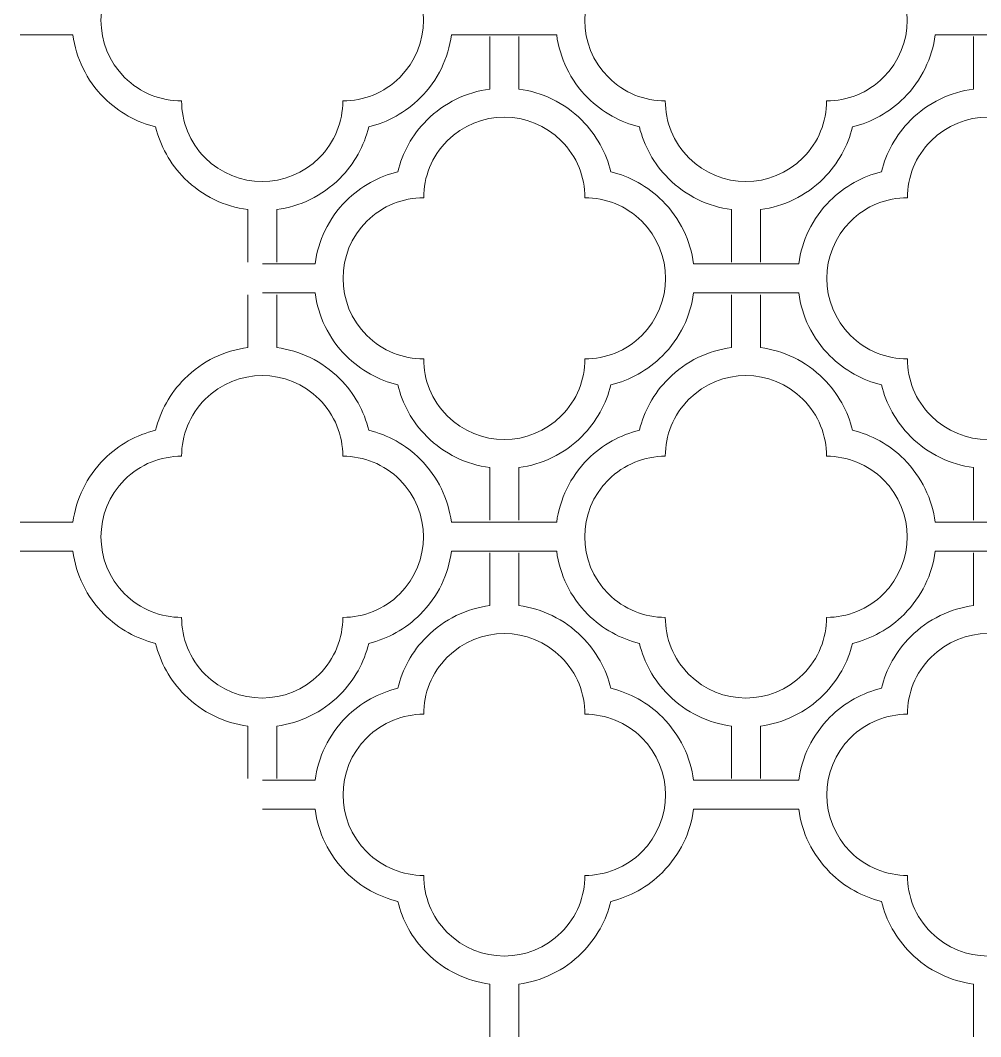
# Model space of a CAD drawing. Header units: centimetres. Extents: x -110 to 108, y -111 to 113.
# Drawn here: x -11.7 to 47.8, y -111.1 to -48.1 of the extents above; entities that cross this region are included whole.
import ezdxf

# ---------------------------------------------------------------- set-up
doc = ezdxf.new("R2010")
doc.units = ezdxf.units.CM
doc.header["$MEASUREMENT"] = 0
doc.layers.add('layer 1', color=7, linetype='Continuous')

msp = doc.modelspace()

# ---------------------------------------------------------------- linework, layer by layer
at = {"layer": 'layer 1', "color": 177, "lineweight": 9}
for points, knots in [([(8.25062, -53.06186), (8.25007, -54.34083), (7.762, -55.61963), (6.78641, -56.59522), (6.78641, -56.59522), (4.83411, -58.54752), (1.66763, -58.54751), (-0.28466, -56.59522), (-0.28466, -56.59522), (-1.26024, -55.61963), (-1.74833, -54.34085), (-1.74888, -53.06186), (-1.74888, -53.06186), (-3.02785, -53.06132), (-4.30665, -52.57324), (-5.28223, -51.59766), (-5.28223, -51.59766), (-7.23452, -49.64536), (-7.23452, -46.47888), (-5.28223, -44.52659), (-5.28223, -44.52659), (-4.30671, -43.55107), (-3.02802, -43.063), (-1.74913, -43.06239), (-1.74913, -43.06239), (-1.74859, -41.78335), (-1.26048, -40.50448), (-0.28484, -39.52884), (-0.28484, -39.52884), (1.66755, -37.57645), (4.83419, -37.57647), (6.78658, -39.52885), (6.78658, -39.52885), (7.76221, -40.50448), (8.25032, -41.78333), (8.25086, -43.06237), (8.25086, -43.06237), (9.52975, -43.06298), (10.80845, -43.55107), (11.78397, -44.52659), (11.78397, -44.52659), (13.73627, -46.47888), (13.73627, -49.64536), (11.78397, -51.59766), (11.78397, -51.59766), (10.80839, -52.57324), (9.5296, -53.06132), (8.25062, -53.06186)], [0, 0, 0, 0, 0.07692308, 0.07692308, 0.07692308, 0.07692308, 0.15384615, 0.15384615, 0.15384615, 0.15384615, 0.23076923, 0.23076923, 0.23076923, 0.23076923, 0.30769231, 0.30769231, 0.30769231, 0.30769231, 0.38461538, 0.38461538, 0.38461538, 0.38461538, 0.46153846, 0.46153846, 0.46153846, 0.46153846, 0.53846154, 0.53846154, 0.53846154, 0.53846154, 0.61538462, 0.61538462, 0.61538462, 0.61538462, 0.69230769, 0.69230769, 0.69230769, 0.69230769, 0.76923077, 0.76923077, 0.76923077, 0.76923077, 0.84615385, 0.84615385, 0.84615385, 0.84615385, 1, 1, 1, 1]), ([(28.25112, -43.06214), (28.25167, -41.78317), (28.73974, -40.50437), (29.71533, -39.52878), (29.71533, -39.52878), (31.66763, -37.57648), (34.83411, -37.57649), (36.7864, -39.52878), (36.7864, -39.52878), (37.76198, -40.50437), (38.25007, -41.78315), (38.25062, -43.06214), (38.25062, -43.06214), (39.52959, -43.06268), (40.80839, -43.55076), (41.78397, -44.52634), (41.78397, -44.52634), (43.73626, -46.47864), (43.73626, -49.64512), (41.78397, -51.59741), (41.78397, -51.59741), (40.80845, -52.57293), (39.52976, -53.061), (38.25087, -53.06161), (38.25087, -53.06161), (38.25033, -54.34065), (37.76222, -55.61952), (36.78658, -56.59516), (36.78658, -56.59516), (34.83419, -58.54755), (31.66755, -58.54753), (29.71516, -56.59515), (29.71516, -56.59515), (28.73953, -55.61952), (28.25142, -54.34067), (28.25088, -53.06163), (28.25088, -53.06163), (26.97199, -53.06102), (25.69329, -52.57293), (24.71777, -51.59741), (24.71777, -51.59741), (22.76547, -49.64512), (22.76547, -46.47864), (24.71777, -44.52634), (24.71777, -44.52634), (25.69335, -43.55076), (26.97214, -43.06268), (28.25112, -43.06214)], [0, 0, 0, 0, 0.07692308, 0.07692308, 0.07692308, 0.07692308, 0.15384615, 0.15384615, 0.15384615, 0.15384615, 0.23076923, 0.23076923, 0.23076923, 0.23076923, 0.30769231, 0.30769231, 0.30769231, 0.30769231, 0.38461538, 0.38461538, 0.38461538, 0.38461538, 0.46153846, 0.46153846, 0.46153846, 0.46153846, 0.53846154, 0.53846154, 0.53846154, 0.53846154, 0.61538462, 0.61538462, 0.61538462, 0.61538462, 0.69230769, 0.69230769, 0.69230769, 0.69230769, 0.76923077, 0.76923077, 0.76923077, 0.76923077, 0.84615385, 0.84615385, 0.84615385, 0.84615385, 1, 1, 1, 1]), ([(-11.74913, -48.962), (-11.74913, -48.962), (-8.48728, -48.96195), (-8.48728, -48.96195), (-8.48728, -48.96195), (-8.29756, -50.39158), (-7.65354, -51.7724), (-6.55526, -52.87068), (-6.55526, -52.87068), (-5.6402, -53.78574), (-4.52898, -54.38543), (-3.35683, -54.66979), (-3.35683, -54.66979), (-3.07248, -55.84196), (-2.47276, -56.95318), (-1.55769, -57.86825), (-1.55769, -57.86825), (-0.45946, -58.96648), (0.92132, -59.61047), (2.35087, -59.80022), (2.35087, -59.80022), (2.35087, -59.80022), (2.35087, -63.062), (2.35087, -63.062)], [0, 0, 0, 0, 0.14285714, 0.14285714, 0.14285714, 0.14285714, 0.28571429, 0.28571429, 0.28571429, 0.28571429, 0.42857143, 0.42857143, 0.42857143, 0.42857143, 0.57142857, 0.57142857, 0.57142857, 0.57142857, 0.71428571, 0.71428571, 0.71428571, 0.71428571, 1, 1, 1, 1]), ([(3.26487, -63.164), (3.26487, -63.164), (6.52674, -63.16401), (6.52674, -63.16401), (6.52674, -63.16401), (6.71647, -61.73439), (7.36048, -60.35357), (8.45874, -59.25531), (8.45874, -59.25531), (9.37381, -58.34025), (10.48503, -57.74055), (11.65719, -57.4562), (11.65719, -57.4562), (11.94154, -56.28404), (12.54126, -55.1728), (13.45631, -54.25775), (13.45631, -54.25775), (14.55454, -53.15951), (15.93529, -52.51549), (17.36487, -52.32575), (17.36487, -52.32575), (17.36487, -52.32575), (17.36487, -49.85736), (17.36487, -49.85736), (17.36487, -49.85736), (17.36487, -49.85736), (17.36487, -49.064), (17.36487, -49.064)], [0, 0, 0, 0, 0.125, 0.125, 0.125, 0.125, 0.25, 0.25, 0.25, 0.25, 0.375, 0.375, 0.375, 0.375, 0.5, 0.5, 0.5, 0.5, 0.625, 0.625, 0.625, 0.625, 0.75, 0.75, 0.75, 0.75, 1, 1, 1, 1]), ([(18.25087, -48.962), (18.25087, -48.962), (14.989, -48.96199), (14.989, -48.96199), (14.989, -48.96199), (14.79927, -50.39161), (14.15526, -51.77243), (13.057, -52.87069), (13.057, -52.87069), (12.14193, -53.78575), (11.03071, -54.38545), (9.85855, -54.6698), (9.85855, -54.6698), (9.5742, -55.84196), (8.97448, -56.9532), (8.05943, -57.86825), (8.05943, -57.86825), (6.9612, -58.96649), (5.58045, -59.61051), (4.15087, -59.80025), (4.15087, -59.80025), (4.15087, -59.80025), (4.15087, -62.28738), (4.15087, -62.28738), (4.15087, -62.28738), (4.15087, -62.28738), (4.15087, -63.062), (4.15087, -63.062)], [0, 0, 0, 0, 0.125, 0.125, 0.125, 0.125, 0.25, 0.25, 0.25, 0.25, 0.375, 0.375, 0.375, 0.375, 0.5, 0.5, 0.5, 0.5, 0.625, 0.625, 0.625, 0.625, 0.75, 0.75, 0.75, 0.75, 1, 1, 1, 1]), ([(18.25087, -48.962), (18.25087, -48.962), (21.51276, -48.96195), (21.51276, -48.96195), (21.51276, -48.96195), (21.70252, -50.39149), (22.34652, -51.77222), (23.44474, -52.87044), (23.44474, -52.87044), (24.35981, -53.78551), (25.47103, -54.38524), (26.64321, -54.6696), (26.64321, -54.6696), (26.92756, -55.84174), (27.52725, -56.95295), (28.44231, -57.86801), (28.44231, -57.86801), (29.54054, -58.96624), (30.9213, -59.61025), (32.35088, -59.8), (32.35088, -59.8), (32.35088, -59.8), (32.35087, -62.24065), (32.35087, -62.24065), (32.35087, -62.24065), (32.35087, -62.24065), (32.35087, -62.24066), (32.35087, -62.24066), (32.35087, -62.24066), (32.35087, -62.24066), (32.35087, -63.062), (32.35087, -63.062)], [0, 0, 0, 0, 0.11111111, 0.11111111, 0.11111111, 0.11111111, 0.22222222, 0.22222222, 0.22222222, 0.22222222, 0.33333333, 0.33333333, 0.33333333, 0.33333333, 0.44444444, 0.44444444, 0.44444444, 0.44444444, 0.55555556, 0.55555556, 0.55555556, 0.55555556, 0.66666667, 0.66666667, 0.66666667, 0.66666667, 0.77777778, 0.77777778, 0.77777778, 0.77777778, 1, 1, 1, 1]), ([(33.26487, -63.164), (33.26487, -63.164), (30.00302, -63.16405), (30.00302, -63.16405), (30.00302, -63.16405), (29.8133, -61.73442), (29.16928, -60.3536), (28.071, -59.25532), (28.071, -59.25532), (27.15594, -58.34026), (26.04472, -57.74057), (24.87257, -57.45621), (24.87257, -57.45621), (24.58822, -56.28404), (23.9885, -55.17282), (23.07343, -54.25775), (23.07343, -54.25775), (21.9752, -53.15952), (20.59442, -52.51553), (19.16487, -52.32578), (19.16487, -52.32578), (19.16487, -52.32578), (19.16487, -49.86664), (19.16487, -49.86664), (19.16487, -49.86664), (19.16487, -49.86664), (19.16487, -49.064), (19.16487, -49.064)], [0, 0, 0, 0, 0.125, 0.125, 0.125, 0.125, 0.25, 0.25, 0.25, 0.25, 0.375, 0.375, 0.375, 0.375, 0.5, 0.5, 0.5, 0.5, 0.625, 0.625, 0.625, 0.625, 0.75, 0.75, 0.75, 0.75, 1, 1, 1, 1]), ([(47.36487, -49.064), (47.36487, -49.064), (47.36487, -49.07399), (47.36487, -49.07399), (47.36487, -49.07399), (47.36487, -49.07399), (47.36488, -49.84862), (47.36488, -49.84862), (47.36488, -49.84862), (47.36488, -49.84862), (47.36492, -52.32599), (47.36492, -52.32599), (47.36492, -52.32599), (45.93533, -52.51573), (44.55456, -53.15974), (43.45631, -54.25799), (43.45631, -54.25799), (42.54126, -55.17304), (41.94153, -56.28426), (41.65717, -57.45641), (41.65717, -57.45641), (40.48501, -57.74076), (39.37379, -58.34051), (38.45874, -59.25556), (38.45874, -59.25556), (37.36054, -60.35376), (36.71649, -61.73447), (36.52672, -63.164), (36.52672, -63.164), (36.52672, -63.164), (33.27487, -63.164), (33.27487, -63.164), (33.27487, -63.164), (33.27487, -63.164), (33.26487, -63.164), (33.26487, -63.164)], [0, 0, 0, 0, 0.1, 0.1, 0.1, 0.1, 0.2, 0.2, 0.2, 0.2, 0.3, 0.3, 0.3, 0.3, 0.4, 0.4, 0.4, 0.4, 0.5, 0.5, 0.5, 0.5, 0.6, 0.6, 0.6, 0.6, 0.7, 0.7, 0.7, 0.7, 0.8, 0.8, 0.8, 0.8, 1, 1, 1, 1]), ([(34.15087, -63.062), (34.15087, -63.062), (34.15086, -62.27864), (34.15086, -62.27864), (34.15086, -62.27864), (34.15086, -62.27864), (34.15082, -59.80001), (34.15082, -59.80001), (34.15082, -59.80001), (35.58041, -59.61027), (36.96118, -58.96626), (38.05943, -57.86801), (38.05943, -57.86801), (38.97448, -56.95296), (39.57421, -55.84174), (39.85857, -54.66959), (39.85857, -54.66959), (41.03073, -54.38524), (42.14195, -53.78549), (43.057, -52.87044), (43.057, -52.87044), (44.1552, -51.77224), (44.79925, -50.39153), (44.98902, -48.962), (44.98902, -48.962), (44.98902, -48.962), (48.25087, -48.962), (48.25087, -48.962)], [0, 0, 0, 0, 0.125, 0.125, 0.125, 0.125, 0.25, 0.25, 0.25, 0.25, 0.375, 0.375, 0.375, 0.375, 0.5, 0.5, 0.5, 0.5, 0.625, 0.625, 0.625, 0.625, 0.75, 0.75, 0.75, 0.75, 1, 1, 1, 1]), ([(13.26512, -59.06414), (13.26567, -57.78517), (13.75374, -56.50637), (14.72933, -55.53078), (14.72933, -55.53078), (16.68163, -53.57848), (19.84811, -53.57849), (21.8004, -55.53078), (21.8004, -55.53078), (22.77598, -56.50637), (23.26407, -57.78515), (23.26462, -59.06414), (23.26462, -59.06414), (24.54359, -59.06468), (25.82239, -59.55276), (26.79797, -60.52834), (26.79797, -60.52834), (28.75026, -62.48064), (28.75026, -65.64712), (26.79797, -67.59941), (26.79797, -67.59941), (25.82245, -68.57493), (24.54376, -69.063), (23.26487, -69.06361), (23.26487, -69.06361), (23.26433, -70.34265), (22.77622, -71.62152), (21.80058, -72.59716), (21.80058, -72.59716), (19.84819, -74.54955), (16.68155, -74.54953), (14.72916, -72.59715), (14.72916, -72.59715), (13.75353, -71.62152), (13.26542, -70.34267), (13.26488, -69.06363), (13.26488, -69.06363), (11.98599, -69.06302), (10.70729, -68.57493), (9.73177, -67.59941), (9.73177, -67.59941), (7.77947, -65.64712), (7.77947, -62.48064), (9.73177, -60.52834), (9.73177, -60.52834), (10.70735, -59.55276), (11.98614, -59.06468), (13.26512, -59.06414)], [0, 0, 0, 0, 0.07692308, 0.07692308, 0.07692308, 0.07692308, 0.15384615, 0.15384615, 0.15384615, 0.15384615, 0.23076923, 0.23076923, 0.23076923, 0.23076923, 0.30769231, 0.30769231, 0.30769231, 0.30769231, 0.38461538, 0.38461538, 0.38461538, 0.38461538, 0.46153846, 0.46153846, 0.46153846, 0.46153846, 0.53846154, 0.53846154, 0.53846154, 0.53846154, 0.61538462, 0.61538462, 0.61538462, 0.61538462, 0.69230769, 0.69230769, 0.69230769, 0.69230769, 0.76923077, 0.76923077, 0.76923077, 0.76923077, 0.84615385, 0.84615385, 0.84615385, 0.84615385, 1, 1, 1, 1]), ([(53.26462, -69.06386), (53.26407, -70.34283), (52.776, -71.62163), (51.80041, -72.59722), (51.80041, -72.59722), (49.84811, -74.54952), (46.68163, -74.54951), (44.72934, -72.59722), (44.72934, -72.59722), (43.75376, -71.62163), (43.26567, -70.34285), (43.26512, -69.06386), (43.26512, -69.06386), (41.98615, -69.06332), (40.70735, -68.57524), (39.73177, -67.59966), (39.73177, -67.59966), (37.77948, -65.64736), (37.77948, -62.48088), (39.73177, -60.52859), (39.73177, -60.52859), (40.70729, -59.55307), (41.98598, -59.065), (43.26487, -59.06439), (43.26487, -59.06439), (43.26541, -57.78535), (43.75352, -56.50648), (44.72916, -55.53084), (44.72916, -55.53084), (46.68155, -53.57845), (49.84819, -53.57847), (51.80058, -55.53085), (51.80058, -55.53085), (52.77621, -56.50648), (53.26432, -57.78533), (53.26486, -59.06437), (53.26486, -59.06437), (54.54375, -59.06498), (55.82245, -59.55307), (56.79797, -60.52859), (56.79797, -60.52859), (58.75027, -62.48088), (58.75027, -65.64736), (56.79797, -67.59966), (56.79797, -67.59966), (55.82239, -68.57524), (54.5436, -69.06332), (53.26462, -69.06386)], [0, 0, 0, 0, 0.07692308, 0.07692308, 0.07692308, 0.07692308, 0.15384615, 0.15384615, 0.15384615, 0.15384615, 0.23076923, 0.23076923, 0.23076923, 0.23076923, 0.30769231, 0.30769231, 0.30769231, 0.30769231, 0.38461538, 0.38461538, 0.38461538, 0.38461538, 0.46153846, 0.46153846, 0.46153846, 0.46153846, 0.53846154, 0.53846154, 0.53846154, 0.53846154, 0.61538462, 0.61538462, 0.61538462, 0.61538462, 0.69230769, 0.69230769, 0.69230769, 0.69230769, 0.76923077, 0.76923077, 0.76923077, 0.76923077, 0.84615385, 0.84615385, 0.84615385, 0.84615385, 1, 1, 1, 1]), ([(-11.74913, -79.194), (-11.74913, -79.194), (-8.48726, -79.19401), (-8.48726, -79.19401), (-8.48726, -79.19401), (-8.29753, -77.76439), (-7.65352, -76.38357), (-6.55526, -75.28531), (-6.55526, -75.28531), (-5.64019, -74.37025), (-4.52897, -73.77055), (-3.35681, -73.4862), (-3.35681, -73.4862), (-3.07246, -72.31404), (-2.47274, -71.2028), (-1.55769, -70.28775), (-1.55769, -70.28775), (-0.45946, -69.18951), (0.92129, -68.54549), (2.35087, -68.35575), (2.35087, -68.35575), (2.35087, -68.35575), (2.35087, -65.094), (2.35087, -65.094)], [0, 0, 0, 0, 0.14285714, 0.14285714, 0.14285714, 0.14285714, 0.28571429, 0.28571429, 0.28571429, 0.28571429, 0.42857143, 0.42857143, 0.42857143, 0.42857143, 0.57142857, 0.57142857, 0.57142857, 0.57142857, 0.71428571, 0.71428571, 0.71428571, 0.71428571, 1, 1, 1, 1]), ([(3.26487, -64.964), (3.26487, -64.964), (6.52676, -64.96395), (6.52676, -64.96395), (6.52676, -64.96395), (6.71652, -66.39349), (7.36052, -67.77422), (8.45874, -68.87244), (8.45874, -68.87244), (9.37381, -69.78751), (10.48503, -70.38724), (11.65721, -70.6716), (11.65721, -70.6716), (11.94156, -71.84374), (12.54125, -72.95495), (13.45631, -73.87001), (13.45631, -73.87001), (14.55454, -74.96824), (15.9353, -75.61225), (17.36488, -75.802), (17.36488, -75.802), (17.36488, -75.802), (17.36487, -78.29864), (17.36487, -78.29864), (17.36487, -78.29864), (17.36487, -78.29864), (17.36487, -79.064), (17.36487, -79.064)], [0, 0, 0, 0, 0.125, 0.125, 0.125, 0.125, 0.25, 0.25, 0.25, 0.25, 0.375, 0.375, 0.375, 0.375, 0.5, 0.5, 0.5, 0.5, 0.625, 0.625, 0.625, 0.625, 0.75, 0.75, 0.75, 0.75, 1, 1, 1, 1]), ([(18.25087, -79.194), (18.25087, -79.194), (14.98902, -79.19405), (14.98902, -79.19405), (14.98902, -79.19405), (14.7993, -77.76442), (14.15528, -76.3836), (13.057, -75.28532), (13.057, -75.28532), (12.14194, -74.37026), (11.03072, -73.77057), (9.85857, -73.48621), (9.85857, -73.48621), (9.57422, -72.31404), (8.9745, -71.20282), (8.05943, -70.28775), (8.05943, -70.28775), (6.9612, -69.18952), (5.58042, -68.54553), (4.15087, -68.35578), (4.15087, -68.35578), (4.15087, -68.35578), (4.15087, -65.84062), (4.15087, -65.84062), (4.15087, -65.84062), (4.15087, -65.84062), (4.15087, -65.094), (4.15087, -65.094)], [0, 0, 0, 0, 0.125, 0.125, 0.125, 0.125, 0.25, 0.25, 0.25, 0.25, 0.375, 0.375, 0.375, 0.375, 0.5, 0.5, 0.5, 0.5, 0.625, 0.625, 0.625, 0.625, 0.75, 0.75, 0.75, 0.75, 1, 1, 1, 1]), ([(32.35087, -65.094), (32.35087, -65.094), (32.35087, -65.10399), (32.35087, -65.10399), (32.35087, -65.10399), (32.35087, -65.10399), (32.35088, -65.87864), (32.35088, -65.87864), (32.35088, -65.87864), (32.35088, -65.87864), (32.35092, -68.35599), (32.35092, -68.35599), (32.35092, -68.35599), (30.92133, -68.54573), (29.54056, -69.18974), (28.44231, -70.28799), (28.44231, -70.28799), (27.52726, -71.20304), (26.92753, -72.31426), (26.64317, -73.48641), (26.64317, -73.48641), (25.47101, -73.77076), (24.35979, -74.37051), (23.44474, -75.28556), (23.44474, -75.28556), (22.34654, -76.38376), (21.70249, -77.76447), (21.51272, -79.194), (21.51272, -79.194), (21.51272, -79.194), (18.26087, -79.194), (18.26087, -79.194), (18.26087, -79.194), (18.26087, -79.194), (18.25087, -79.194), (18.25087, -79.194)], [0, 0, 0, 0, 0.1, 0.1, 0.1, 0.1, 0.2, 0.2, 0.2, 0.2, 0.3, 0.3, 0.3, 0.3, 0.4, 0.4, 0.4, 0.4, 0.5, 0.5, 0.5, 0.5, 0.6, 0.6, 0.6, 0.6, 0.7, 0.7, 0.7, 0.7, 0.8, 0.8, 0.8, 0.8, 1, 1, 1, 1]), ([(19.16487, -79.064), (19.16487, -79.064), (19.16486, -78.28066), (19.16486, -78.28066), (19.16486, -78.28066), (19.16486, -78.28066), (19.16482, -75.80201), (19.16482, -75.80201), (19.16482, -75.80201), (20.59441, -75.61227), (21.97518, -74.96826), (23.07343, -73.87001), (23.07343, -73.87001), (23.98848, -72.95496), (24.58821, -71.84374), (24.87257, -70.67159), (24.87257, -70.67159), (26.04473, -70.38724), (27.15595, -69.78749), (28.071, -68.87244), (28.071, -68.87244), (29.1692, -67.77424), (29.81325, -66.39353), (30.00302, -64.964), (30.00302, -64.964), (30.00302, -64.964), (33.26487, -64.964), (33.26487, -64.964)], [0, 0, 0, 0, 0.125, 0.125, 0.125, 0.125, 0.25, 0.25, 0.25, 0.25, 0.375, 0.375, 0.375, 0.375, 0.5, 0.5, 0.5, 0.5, 0.625, 0.625, 0.625, 0.625, 0.75, 0.75, 0.75, 0.75, 1, 1, 1, 1]), ([(33.26487, -64.964), (33.26487, -64.964), (36.52672, -64.96395), (36.52672, -64.96395), (36.52672, -64.96395), (36.71644, -66.39358), (37.36046, -67.7744), (38.45874, -68.87268), (38.45874, -68.87268), (39.3738, -69.78774), (40.48502, -70.38743), (41.65717, -70.67179), (41.65717, -70.67179), (41.94152, -71.84396), (42.54124, -72.95518), (43.45631, -73.87025), (43.45631, -73.87025), (44.55454, -74.96848), (45.93532, -75.61247), (47.36487, -75.80222), (47.36487, -75.80222), (47.36487, -75.80222), (47.36487, -78.29864), (47.36487, -78.29864), (47.36487, -78.29864), (47.36487, -78.29864), (47.36487, -79.064), (47.36487, -79.064)], [0, 0, 0, 0, 0.125, 0.125, 0.125, 0.125, 0.25, 0.25, 0.25, 0.25, 0.375, 0.375, 0.375, 0.375, 0.5, 0.5, 0.5, 0.5, 0.625, 0.625, 0.625, 0.625, 0.75, 0.75, 0.75, 0.75, 1, 1, 1, 1]), ([(48.25087, -79.194), (48.25087, -79.194), (44.98898, -79.19405), (44.98898, -79.19405), (44.98898, -79.19405), (44.79922, -77.76451), (44.15522, -76.38378), (43.057, -75.28556), (43.057, -75.28556), (42.14193, -74.37049), (41.03071, -73.77076), (39.85853, -73.4864), (39.85853, -73.4864), (39.57418, -72.31426), (38.97449, -71.20305), (38.05943, -70.28799), (38.05943, -70.28799), (36.9612, -69.18976), (35.58044, -68.54575), (34.15086, -68.356), (34.15086, -68.356), (34.15086, -68.356), (34.15087, -65.84062), (34.15087, -65.84062), (34.15087, -65.84062), (34.15087, -65.84062), (34.15087, -65.094), (34.15087, -65.094)], [0, 0, 0, 0, 0.125, 0.125, 0.125, 0.125, 0.25, 0.25, 0.25, 0.25, 0.375, 0.375, 0.375, 0.375, 0.5, 0.5, 0.5, 0.5, 0.625, 0.625, 0.625, 0.625, 0.75, 0.75, 0.75, 0.75, 1, 1, 1, 1]), ([(-1.74888, -75.09414), (-1.74833, -73.81517), (-1.26026, -72.53637), (-0.28467, -71.56078), (-0.28467, -71.56078), (1.66763, -69.60848), (4.83411, -69.60849), (6.7864, -71.56078), (6.7864, -71.56078), (7.76198, -72.53637), (8.25007, -73.81515), (8.25062, -75.09414), (8.25062, -75.09414), (9.52959, -75.09468), (10.80839, -75.58276), (11.78397, -76.55834), (11.78397, -76.55834), (13.73626, -78.51064), (13.73626, -81.67712), (11.78397, -83.62941), (11.78397, -83.62941), (10.80845, -84.60493), (9.52976, -85.093), (8.25087, -85.09361), (8.25087, -85.09361), (8.25033, -86.37265), (7.76222, -87.65152), (6.78658, -88.62716), (6.78658, -88.62716), (4.83419, -90.57955), (1.66755, -90.57953), (-0.28484, -88.62715), (-0.28484, -88.62715), (-1.26047, -87.65152), (-1.74858, -86.37267), (-1.74912, -85.09363), (-1.74912, -85.09363), (-3.02801, -85.09302), (-4.30671, -84.60493), (-5.28223, -83.62941), (-5.28223, -83.62941), (-7.23453, -81.67712), (-7.23453, -78.51064), (-5.28223, -76.55834), (-5.28223, -76.55834), (-4.30665, -75.58276), (-3.02786, -75.09468), (-1.74888, -75.09414)], [0, 0, 0, 0, 0.07692308, 0.07692308, 0.07692308, 0.07692308, 0.15384615, 0.15384615, 0.15384615, 0.15384615, 0.23076923, 0.23076923, 0.23076923, 0.23076923, 0.30769231, 0.30769231, 0.30769231, 0.30769231, 0.38461538, 0.38461538, 0.38461538, 0.38461538, 0.46153846, 0.46153846, 0.46153846, 0.46153846, 0.53846154, 0.53846154, 0.53846154, 0.53846154, 0.61538462, 0.61538462, 0.61538462, 0.61538462, 0.69230769, 0.69230769, 0.69230769, 0.69230769, 0.76923077, 0.76923077, 0.76923077, 0.76923077, 0.84615385, 0.84615385, 0.84615385, 0.84615385, 1, 1, 1, 1]), ([(38.25062, -85.09386), (38.25007, -86.37283), (37.762, -87.65163), (36.78641, -88.62722), (36.78641, -88.62722), (34.83411, -90.57952), (31.66763, -90.57951), (29.71534, -88.62722), (29.71534, -88.62722), (28.73976, -87.65163), (28.25167, -86.37285), (28.25112, -85.09386), (28.25112, -85.09386), (26.97215, -85.09332), (25.69335, -84.60524), (24.71777, -83.62966), (24.71777, -83.62966), (22.76548, -81.67736), (22.76548, -78.51088), (24.71777, -76.55859), (24.71777, -76.55859), (25.69329, -75.58307), (26.97198, -75.095), (28.25087, -75.09439), (28.25087, -75.09439), (28.25141, -73.81535), (28.73952, -72.53648), (29.71516, -71.56084), (29.71516, -71.56084), (31.66755, -69.60845), (34.83419, -69.60847), (36.78658, -71.56085), (36.78658, -71.56085), (37.76221, -72.53648), (38.25032, -73.81533), (38.25086, -75.09437), (38.25086, -75.09437), (39.52975, -75.09498), (40.80845, -75.58307), (41.78397, -76.55859), (41.78397, -76.55859), (43.73627, -78.51088), (43.73627, -81.67736), (41.78397, -83.62966), (41.78397, -83.62966), (40.80839, -84.60524), (39.5296, -85.09332), (38.25062, -85.09386)], [0, 0, 0, 0, 0.07692308, 0.07692308, 0.07692308, 0.07692308, 0.15384615, 0.15384615, 0.15384615, 0.15384615, 0.23076923, 0.23076923, 0.23076923, 0.23076923, 0.30769231, 0.30769231, 0.30769231, 0.30769231, 0.38461538, 0.38461538, 0.38461538, 0.38461538, 0.46153846, 0.46153846, 0.46153846, 0.46153846, 0.53846154, 0.53846154, 0.53846154, 0.53846154, 0.61538462, 0.61538462, 0.61538462, 0.61538462, 0.69230769, 0.69230769, 0.69230769, 0.69230769, 0.76923077, 0.76923077, 0.76923077, 0.76923077, 0.84615385, 0.84615385, 0.84615385, 0.84615385, 1, 1, 1, 1]), ([(-11.74913, -80.994), (-11.74913, -80.994), (-8.48724, -80.99395), (-8.48724, -80.99395), (-8.48724, -80.99395), (-8.29748, -82.42349), (-7.65348, -83.80422), (-6.55526, -84.90244), (-6.55526, -84.90244), (-5.64019, -85.81751), (-4.52897, -86.41724), (-3.35679, -86.7016), (-3.35679, -86.7016), (-3.07244, -87.87374), (-2.47275, -88.98495), (-1.55769, -89.90001), (-1.55769, -89.90001), (-0.45946, -90.99824), (0.9213, -91.64225), (2.35088, -91.832), (2.35088, -91.832), (2.35088, -91.832), (2.35087, -95.094), (2.35087, -95.094)], [0, 0, 0, 0, 0.14285714, 0.14285714, 0.14285714, 0.14285714, 0.28571429, 0.28571429, 0.28571429, 0.28571429, 0.42857143, 0.42857143, 0.42857143, 0.42857143, 0.57142857, 0.57142857, 0.57142857, 0.57142857, 0.71428571, 0.71428571, 0.71428571, 0.71428571, 1, 1, 1, 1]), ([(17.36487, -81.096), (17.36487, -81.096), (17.36487, -81.10599), (17.36487, -81.10599), (17.36487, -81.10599), (17.36487, -81.10599), (17.36488, -81.88062), (17.36488, -81.88062), (17.36488, -81.88062), (17.36488, -81.88062), (17.36492, -84.35799), (17.36492, -84.35799), (17.36492, -84.35799), (15.93533, -84.54773), (14.55456, -85.19174), (13.45631, -86.28999), (13.45631, -86.28999), (12.54126, -87.20504), (11.94153, -88.31626), (11.65717, -89.48841), (11.65717, -89.48841), (10.48501, -89.77276), (9.37379, -90.37251), (8.45874, -91.28756), (8.45874, -91.28756), (7.36054, -92.38576), (6.71649, -93.76647), (6.52672, -95.196), (6.52672, -95.196), (6.52672, -95.196), (3.26487, -95.196), (3.26487, -95.196)], [0, 0, 0, 0, 0.11111111, 0.11111111, 0.11111111, 0.11111111, 0.22222222, 0.22222222, 0.22222222, 0.22222222, 0.33333333, 0.33333333, 0.33333333, 0.33333333, 0.44444444, 0.44444444, 0.44444444, 0.44444444, 0.55555556, 0.55555556, 0.55555556, 0.55555556, 0.66666667, 0.66666667, 0.66666667, 0.66666667, 0.77777778, 0.77777778, 0.77777778, 0.77777778, 1, 1, 1, 1]), ([(4.15087, -95.094), (4.15087, -95.094), (4.15086, -94.31064), (4.15086, -94.31064), (4.15086, -94.31064), (4.15086, -94.31064), (4.15082, -91.83201), (4.15082, -91.83201), (4.15082, -91.83201), (5.58041, -91.64227), (6.96118, -90.99826), (8.05943, -89.90001), (8.05943, -89.90001), (8.97448, -88.98496), (9.57421, -87.87374), (9.85857, -86.70159), (9.85857, -86.70159), (11.03073, -86.41724), (12.14195, -85.81749), (13.057, -84.90244), (13.057, -84.90244), (14.1552, -83.80424), (14.79925, -82.42353), (14.98902, -80.994), (14.98902, -80.994), (14.98902, -80.994), (18.25087, -80.994), (18.25087, -80.994)], [0, 0, 0, 0, 0.125, 0.125, 0.125, 0.125, 0.25, 0.25, 0.25, 0.25, 0.375, 0.375, 0.375, 0.375, 0.5, 0.5, 0.5, 0.5, 0.625, 0.625, 0.625, 0.625, 0.75, 0.75, 0.75, 0.75, 1, 1, 1, 1]), ([(18.25087, -80.994), (18.25087, -80.994), (21.51272, -80.99395), (21.51272, -80.99395), (21.51272, -80.99395), (21.70244, -82.42358), (22.34646, -83.8044), (23.44474, -84.90268), (23.44474, -84.90268), (24.3598, -85.81774), (25.47102, -86.41743), (26.64317, -86.70179), (26.64317, -86.70179), (26.92752, -87.87396), (27.52724, -88.98518), (28.44231, -89.90025), (28.44231, -89.90025), (29.54054, -90.99848), (30.92132, -91.64247), (32.35087, -91.83222), (32.35087, -91.83222), (32.35087, -91.83222), (32.35087, -94.27265), (32.35087, -94.27265), (32.35087, -94.27265), (32.35087, -94.27265), (32.35087, -95.094), (32.35087, -95.094)], [0, 0, 0, 0, 0.125, 0.125, 0.125, 0.125, 0.25, 0.25, 0.25, 0.25, 0.375, 0.375, 0.375, 0.375, 0.5, 0.5, 0.5, 0.5, 0.625, 0.625, 0.625, 0.625, 0.75, 0.75, 0.75, 0.75, 1, 1, 1, 1]), ([(33.26487, -95.196), (33.26487, -95.196), (30.00298, -95.19605), (30.00298, -95.19605), (30.00298, -95.19605), (29.81322, -93.76651), (29.16922, -92.38578), (28.071, -91.28756), (28.071, -91.28756), (27.15593, -90.37249), (26.04471, -89.77276), (24.87253, -89.4884), (24.87253, -89.4884), (24.58818, -88.31626), (23.98849, -87.20505), (23.07343, -86.28999), (23.07343, -86.28999), (21.9752, -85.19176), (20.59444, -84.54775), (19.16486, -84.358), (19.16486, -84.358), (19.16486, -84.358), (19.16487, -81.89864), (19.16487, -81.89864), (19.16487, -81.89864), (19.16487, -81.89864), (19.16487, -81.096), (19.16487, -81.096)], [0, 0, 0, 0, 0.125, 0.125, 0.125, 0.125, 0.25, 0.25, 0.25, 0.25, 0.375, 0.375, 0.375, 0.375, 0.5, 0.5, 0.5, 0.5, 0.625, 0.625, 0.625, 0.625, 0.75, 0.75, 0.75, 0.75, 1, 1, 1, 1]), ([(33.26487, -95.196), (33.26487, -95.196), (36.52674, -95.19601), (36.52674, -95.19601), (36.52674, -95.19601), (36.71647, -93.76639), (37.36048, -92.38557), (38.45874, -91.28731), (38.45874, -91.28731), (39.37381, -90.37225), (40.48503, -89.77255), (41.65719, -89.4882), (41.65719, -89.4882), (41.94154, -88.31604), (42.54126, -87.2048), (43.45631, -86.28975), (43.45631, -86.28975), (44.55454, -85.19151), (45.93529, -84.54749), (47.36487, -84.35775), (47.36487, -84.35775), (47.36487, -84.35775), (47.36487, -81.88936), (47.36487, -81.88936), (47.36487, -81.88936), (47.36487, -81.88936), (47.36487, -81.096), (47.36487, -81.096)], [0, 0, 0, 0, 0.125, 0.125, 0.125, 0.125, 0.25, 0.25, 0.25, 0.25, 0.375, 0.375, 0.375, 0.375, 0.5, 0.5, 0.5, 0.5, 0.625, 0.625, 0.625, 0.625, 0.75, 0.75, 0.75, 0.75, 1, 1, 1, 1]), ([(48.25087, -80.994), (48.25087, -80.994), (44.989, -80.99399), (44.989, -80.99399), (44.989, -80.99399), (44.79927, -82.42361), (44.15526, -83.80443), (43.057, -84.90269), (43.057, -84.90269), (42.14193, -85.81775), (41.03071, -86.41745), (39.85855, -86.7018), (39.85855, -86.7018), (39.5742, -87.87396), (38.97448, -88.9852), (38.05943, -89.90025), (38.05943, -89.90025), (36.9612, -90.99849), (35.58045, -91.64251), (34.15087, -91.83225), (34.15087, -91.83225), (34.15087, -91.83225), (34.15087, -94.31938), (34.15087, -94.31938), (34.15087, -94.31938), (34.15087, -94.31938), (34.15087, -95.094), (34.15087, -95.094)], [0, 0, 0, 0, 0.125, 0.125, 0.125, 0.125, 0.25, 0.25, 0.25, 0.25, 0.375, 0.375, 0.375, 0.375, 0.5, 0.5, 0.5, 0.5, 0.625, 0.625, 0.625, 0.625, 0.75, 0.75, 0.75, 0.75, 1, 1, 1, 1]), ([(23.26462, -101.09586), (23.26407, -102.37483), (22.776, -103.65363), (21.80041, -104.62922), (21.80041, -104.62922), (19.84811, -106.58152), (16.68163, -106.58151), (14.72934, -104.62922), (14.72934, -104.62922), (13.75376, -103.65363), (13.26567, -102.37485), (13.26512, -101.09586), (13.26512, -101.09586), (11.98615, -101.09532), (10.70735, -100.60724), (9.73177, -99.63166), (9.73177, -99.63166), (7.77948, -97.67936), (7.77948, -94.51288), (9.73177, -92.56059), (9.73177, -92.56059), (10.70729, -91.58507), (11.98598, -91.097), (13.26487, -91.09639), (13.26487, -91.09639), (13.26541, -89.81735), (13.75352, -88.53848), (14.72916, -87.56284), (14.72916, -87.56284), (16.68155, -85.61045), (19.84819, -85.61047), (21.80058, -87.56285), (21.80058, -87.56285), (22.77621, -88.53848), (23.26432, -89.81733), (23.26486, -91.09637), (23.26486, -91.09637), (24.54375, -91.09698), (25.82245, -91.58507), (26.79797, -92.56059), (26.79797, -92.56059), (28.75027, -94.51288), (28.75027, -97.67936), (26.79797, -99.63166), (26.79797, -99.63166), (25.82239, -100.60724), (24.5436, -101.09532), (23.26462, -101.09586)], [0, 0, 0, 0, 0.07692308, 0.07692308, 0.07692308, 0.07692308, 0.15384615, 0.15384615, 0.15384615, 0.15384615, 0.23076923, 0.23076923, 0.23076923, 0.23076923, 0.30769231, 0.30769231, 0.30769231, 0.30769231, 0.38461538, 0.38461538, 0.38461538, 0.38461538, 0.46153846, 0.46153846, 0.46153846, 0.46153846, 0.53846154, 0.53846154, 0.53846154, 0.53846154, 0.61538462, 0.61538462, 0.61538462, 0.61538462, 0.69230769, 0.69230769, 0.69230769, 0.69230769, 0.76923077, 0.76923077, 0.76923077, 0.76923077, 0.84615385, 0.84615385, 0.84615385, 0.84615385, 1, 1, 1, 1]), ([(43.26512, -91.09614), (43.26567, -89.81717), (43.75374, -88.53837), (44.72933, -87.56278), (44.72933, -87.56278), (46.68163, -85.61048), (49.84811, -85.61049), (51.8004, -87.56278), (51.8004, -87.56278), (52.77598, -88.53837), (53.26407, -89.81715), (53.26462, -91.09614), (53.26462, -91.09614), (54.54359, -91.09668), (55.82239, -91.58476), (56.79797, -92.56034), (56.79797, -92.56034), (58.75026, -94.51264), (58.75026, -97.67912), (56.79797, -99.63141), (56.79797, -99.63141), (55.82245, -100.60693), (54.54376, -101.095), (53.26487, -101.09561), (53.26487, -101.09561), (53.26433, -102.37465), (52.77622, -103.65352), (51.80058, -104.62916), (51.80058, -104.62916), (49.84819, -106.58155), (46.68155, -106.58153), (44.72916, -104.62915), (44.72916, -104.62915), (43.75353, -103.65352), (43.26542, -102.37467), (43.26488, -101.09563), (43.26488, -101.09563), (41.98599, -101.09502), (40.70729, -100.60693), (39.73177, -99.63141), (39.73177, -99.63141), (37.77947, -97.67912), (37.77947, -94.51264), (39.73177, -92.56034), (39.73177, -92.56034), (40.70735, -91.58476), (41.98614, -91.09668), (43.26512, -91.09614)], [0, 0, 0, 0, 0.07692308, 0.07692308, 0.07692308, 0.07692308, 0.15384615, 0.15384615, 0.15384615, 0.15384615, 0.23076923, 0.23076923, 0.23076923, 0.23076923, 0.30769231, 0.30769231, 0.30769231, 0.30769231, 0.38461538, 0.38461538, 0.38461538, 0.38461538, 0.46153846, 0.46153846, 0.46153846, 0.46153846, 0.53846154, 0.53846154, 0.53846154, 0.53846154, 0.61538462, 0.61538462, 0.61538462, 0.61538462, 0.69230769, 0.69230769, 0.69230769, 0.69230769, 0.76923077, 0.76923077, 0.76923077, 0.76923077, 0.84615385, 0.84615385, 0.84615385, 0.84615385, 1, 1, 1, 1]), ([(3.26487, -96.996), (3.26487, -96.996), (6.52672, -96.99595), (6.52672, -96.99595), (6.52672, -96.99595), (6.71644, -98.42558), (7.36046, -99.8064), (8.45874, -100.90468), (8.45874, -100.90468), (9.3738, -101.81974), (10.48502, -102.41943), (11.65717, -102.70379), (11.65717, -102.70379), (11.94152, -103.87596), (12.54124, -104.98718), (13.45631, -105.90225), (13.45631, -105.90225), (14.55454, -107.00048), (15.93532, -107.64447), (17.36487, -107.83422), (17.36487, -107.83422), (17.36487, -107.83422), (17.36487, -111.096), (17.36487, -111.096)], [0, 0, 0, 0, 0.14285714, 0.14285714, 0.14285714, 0.14285714, 0.28571429, 0.28571429, 0.28571429, 0.28571429, 0.42857143, 0.42857143, 0.42857143, 0.42857143, 0.57142857, 0.57142857, 0.57142857, 0.57142857, 0.71428571, 0.71428571, 0.71428571, 0.71428571, 1, 1, 1, 1]), ([(33.26487, -96.996), (33.26487, -96.996), (30.003, -96.99599), (30.003, -96.99599), (30.003, -96.99599), (29.81327, -98.42561), (29.16926, -99.80643), (28.071, -100.90469), (28.071, -100.90469), (27.15593, -101.81975), (26.04471, -102.41945), (24.87255, -102.7038), (24.87255, -102.7038), (24.5882, -103.87596), (23.98848, -104.9872), (23.07343, -105.90225), (23.07343, -105.90225), (21.9752, -107.00049), (20.59445, -107.64451), (19.16487, -107.83425), (19.16487, -107.83425), (19.16487, -107.83425), (19.16487, -111.096), (19.16487, -111.096)], [0, 0, 0, 0, 0.14285714, 0.14285714, 0.14285714, 0.14285714, 0.28571429, 0.28571429, 0.28571429, 0.28571429, 0.42857143, 0.42857143, 0.42857143, 0.42857143, 0.57142857, 0.57142857, 0.57142857, 0.57142857, 0.71428571, 0.71428571, 0.71428571, 0.71428571, 1, 1, 1, 1]), ([(33.26487, -96.996), (33.26487, -96.996), (36.52676, -96.99595), (36.52676, -96.99595), (36.52676, -96.99595), (36.71652, -98.42549), (37.36052, -99.80622), (38.45874, -100.90444), (38.45874, -100.90444), (39.37381, -101.81951), (40.48503, -102.41924), (41.65721, -102.7036), (41.65721, -102.7036), (41.94156, -103.87574), (42.54125, -104.98695), (43.45631, -105.90201), (43.45631, -105.90201), (44.55454, -107.00024), (45.9353, -107.64425), (47.36488, -107.834), (47.36488, -107.834), (47.36488, -107.834), (47.36487, -111.096), (47.36487, -111.096)], [0, 0, 0, 0, 0.14285714, 0.14285714, 0.14285714, 0.14285714, 0.28571429, 0.28571429, 0.28571429, 0.28571429, 0.42857143, 0.42857143, 0.42857143, 0.42857143, 0.57142857, 0.57142857, 0.57142857, 0.57142857, 0.71428571, 0.71428571, 0.71428571, 0.71428571, 1, 1, 1, 1])]:
    msp.add_open_spline(points, degree=3, knots=knots, dxfattribs=at)

doc.saveas('drawing.dxf')
